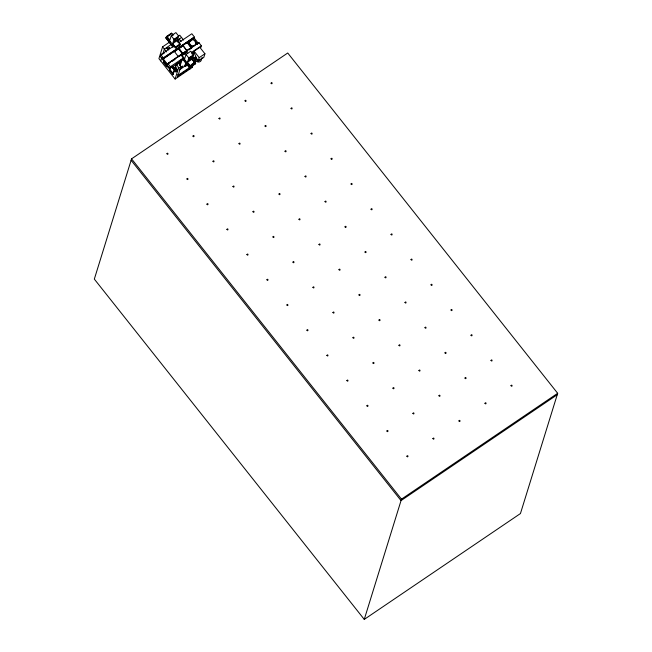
<?xml version="1.0" encoding="UTF-8"?>
<svg xmlns="http://www.w3.org/2000/svg" width="652" height="652" viewBox="0 0 652 652"><rect width="100%" height="100%" fill="white"/><g stroke="black" fill="none" stroke-linecap="round" stroke-linejoin="round"><path stroke-width="0.98" d="M172.511 66.471L173.285 67.498M179.724 65.502L181.411 59.617M176.822 69.943L175.991 67.482L175.258 68.379M194.068 62.258L195.885 60.84L194.386 62.25M172.071 66.7L172.772 68.028L171.802 66.863M174.573 70.603L172.886 74.442L169.487 70.155L169.756 68.224M198.925 43.358L198.778 42.502L201.354 45.754L200.8 47.563M172.788 67.759L172.397 67.05M173.342 67.449L172.584 66.349M195.69 63.586L189.471 67.784L190.523 66.349L195.209 63.171C195.005 61.671 189.406 65.461 190.523 66.349M169.936 41.858L162.576 46.854L158.925 58.639L175.119 79.055L192.299 67.409L192.862 65.599M177.246 40.391L180.042 43.839L180.156 44.817L175.47 47.987L173.848 45.95L160.857 54.752L160.302 56.553L169.822 68.558L183.359 59.299M172.935 46.952L165.812 37.604L166.733 36.357L171.419 33.179L171.859 33.521M166.733 36.357L167.026 36.732L171.761 33.399L173.008 35.053L172.478 35.55M160.726 60.905L161.851 57.278M162.967 53.651L164.369 49.12L170.881 44.711M131.557 158.852L94.328 279.105L364.264 619.4L520.443 513.548L557.672 393.295L287.736 52.999L131.557 158.852L401.485 499.147L364.264 619.4M170.042 62.568L167.499 64.458L163.212 58.753L194.353 37.229L163.024 58.061L163.212 58.753M163.375 58.224L194.418 37.009L191.835 33.757L178.534 42.771M166.529 48.134L166.716 47.531L168.607 49.919M171.264 33.676L171.419 33.179M171.761 33.399L167.026 36.732M175.47 47.987L175.355 47.009L172.674 43.635L177.36 40.457L178.705 36.129L175.901 32.6L171.215 35.778L169.879 40.106L167.075 36.577M168.762 66.969L166.692 66.626L163.293 62.339L163.839 60.571M164.027 61.011L163.937 61.671M172.674 43.635L174.019 39.307L178.705 36.129M166.692 66.626L167.271 64.735M167.605 64.279L167.8 63.497L193.774 45.893A3.301 3.056 17.2 0 0 195.396 44.792L198.778 42.502M173.13 46.691L173.848 45.95M178.575 48.704L174.369 51.647L178.575 48.704L182.731 53.945M169.822 68.558L170.376 66.749L183.367 57.946L190.368 66.846M169.487 70.155L170.368 67.319M178.281 42.07L179.21 39.063L181.101 41.451M187.368 50.832L183.008 53.855L178.852 48.607L183.049 45.664L187.173 51.027L183.049 45.664M172.886 74.442L174.475 69.316M180.4 60.253L181.134 60.97L175.975 64.458L174.948 67.775L173.106 68.085L175.086 71.655L176.064 71.818L177.491 70.848L175.575 67.352L176.488 64.393L178.835 62.812L179.113 63.162A3.301 1.011 55.9 0 1 180.743 66.887L177.466 77.466M186.749 63.497L183.082 58.876L182.503 59.014L183.351 57.995L181.509 55.599L186.333 51.981L186.635 52.364L181.949 55.534L181.647 55.159M181.949 55.534L186.676 52.201L187.752 53.554M179.536 63.994L180.653 60.367M175.119 79.055L178.395 68.476L180.743 66.887M180.148 65.779L181.835 60.334L181.435 59.837M188.95 49.927L191.427 48.248L187.417 42.779L193.147 38.9L197.434 44.303M183.073 58.908L184.288 60.449M186.333 51.981L181.509 55.599M190.27 65.819L187.474 62.29L192.161 59.112L193.497 54.784L190.702 51.255L186.016 54.426L184.671 58.761L181.998 55.379M193.147 38.9L187.328 43.081M179.504 69.797L185.616 65.656L185.217 65.159L186.065 62.437M185.616 65.656L186.179 63.847M163.139 58.965L194.182 37.759M186.399 65.534L187.409 64.369M187.474 62.29L188.811 57.955L193.497 54.784M167.735 63.717L193.774 45.893M198.705 42.722L195.396 44.792M195.298 57.735L198.094 61.264L203.823 57.376L204.94 53.774L199.822 47.319L194.092 51.198L193.954 53.105A3.301 1.011 55.9 0 1 195.576 56.83L193.986 61.964M189.797 67.343L188.567 65.836L190.164 67.702M189.96 68.998L190.629 66.838L178.135 75.306L177.564 74.581M192.584 60.522L193.236 58.419A3.301 1.011 55.9 0 0 192.642 56.268M195.559 58.142L195.82 57.27A6.015 3.961 -50.5 0 0 195.592 58.501L194.671 59.202L193.693 59.039M195.649 63.513L195.054 63.668L195.209 63.171M198.094 61.264L199.21 57.653L204.94 53.774M182.617 58.721L189.667 67.539M194.394 64.255L194.695 64.638M195.877 59.332L194.826 59.788L195.942 58.639M173.22 34.898L173.725 34.572M166.676 38.085L165.747 37.865L172.984 47.017M178.118 36.316L179.756 35.208L183.603 40.057M176.708 40.758L181.549 37.474M175.306 47.164L180.042 43.839M175.608 47.547L180.294 44.369M178.852 48.607L183.016 45.787M163.293 62.339L163.913 61.916L173.513 74.018M186.374 51.475L183.049 53.733L178.884 48.492M172.519 60.889L175.82 58.656M179.113 56.414L181.59 54.744M172.454 61.109L174.1 59.992M191.378 52.519L201.354 45.754M192.34 53.293L193.783 52.388L191.672 53.823M178.395 68.476A3.301 1.011 55.9 0 0 176.773 64.752L179.113 63.162M192.633 54.002L193.954 53.105M173.106 68.085L175.575 67.352M173.603 69.788L174.418 69.242M176.064 71.818L175.559 70.114L176.994 69.145M193.236 58.419L195.576 56.83M187.727 64.385L186.472 65.233L185.527 63.977M186.969 65.518L187.483 65.167M190.221 65.974L194.907 62.796M177.8 76.382L190.294 67.914M401.485 499.147L557.672 393.295M557.224 394.737L401.037 500.589L131.109 160.294M166.154 63.912L165.445 62.763L165.836 62.991M172.739 67.849L172.462 67.14M163.342 52.999L164.32 53.162M161.908 53.969L162.886 54.132M176.513 70.685L177.491 70.848M165.665 62.828C164.328 62.127 166.505 65.184 166.13 63.603M194.117 37.971L198.477 43.464M195.396 42.152L197.148 44.369M187.417 42.779L191.704 48.183M194.092 51.198L199.21 57.653M192.087 59.096L195.592 63.521M177.157 40.693L178.966 42.983M191.998 59.405L195.502 63.823M193.888 62.193L195.054 63.668M171.215 35.778L174.019 39.307M186.016 54.426L188.811 57.955M178.534 48.818L182.699 54.067M191.704 66.659L192.299 67.409M166.578 36.846L173.831 45.999M167.857 39.731L169.121 41.329M185.51 61.989L186.733 63.529M182.544 59.006L189.561 67.857M174.41 51.524L178.534 56.887M162.576 46.854L166.578 51.899M174.084 68.248L175.559 70.114M160.857 54.752L163.44 58.004M167.8 63.497L170.376 66.749M186.586 64.923A2.086 1.932 17.2 0 1 184.703 65.159M182.87 65.942A6.936 6.414 17.2 0 1 180.547 67.515M185.934 64.198A0.994 0.913 17.2 0 1 185.51 65.216M177.662 41.842A1.98 0.448 -38.4 0 1 177.874 42.062M167.165 48.876A1.98 0.448 -38.4 0 1 169.512 47.514A1.98 0.448 -38.4 0 1 167.898 49.389M186.097 66.105A2.086 1.932 17.2 0 1 184.296 66.219M193.88 46.447A3.301 3.056 17.2 0 1 189.463 44.695A3.301 3.056 17.2 0 1 191.297 40.693M195.217 42.03A3.301 3.056 17.2 0 1 195.641 44.572M202.128 57.433A3.056 2.828 17.2 0 1 198.99 59.821A3.056 2.828 17.2 0 1 196.081 56.96M201.256 58.305A3.056 2.828 17.2 0 1 198.567 62.054A3.056 2.828 17.2 0 1 195.502 58.321M182.47 66.683A6.936 6.414 17.2 0 1 180.816 67.816M166.928 153.75C168.452 155.877 168.216 151.753 166.928 153.709M186.92 178.958C188.485 181.069 188.208 176.969 186.92 178.958M192.959 136.113C194.198 138.281 194.695 134.173 192.959 136.064M206.92 204.166C208.151 206.342 208.673 202.226 206.92 204.125M212.951 161.313C214.41 163.399 214.361 159.447 212.968 161.231M218.99 118.468C220.327 120.62 220.58 116.512 218.99 118.468M226.912 229.374C228.453 231.501 228.216 227.352 226.912 229.374M232.951 186.521C234.296 188.681 234.516 184.565 232.951 186.521M238.982 143.676C240.539 145.755 240.319 141.631 238.991 143.627M245.022 100.824C246.554 102.992 246.236 98.737 245.022 100.824M246.904 254.582C248.233 256.749 248.542 252.577 246.912 254.533M252.943 211.729C254.353 213.864 254.451 209.716 252.943 211.688M265.014 126.032C266.505 128.167 266.383 124.019 265.022 125.991M271.053 83.179C272.552 85.339 272.397 81.076 271.053 83.179M266.904 279.789C268.176 281.933 268.526 277.907 266.912 279.7M272.935 236.937C274.484 239.097 274.133 234.867 272.935 236.937M278.974 194.084C280.425 196.244 280.311 192.071 278.974 194.043M285.005 151.24C286.505 153.399 286.391 149.121 285.005 151.24M291.045 108.387C292.536 110.53 292.398 106.317 291.045 108.346M286.896 304.989C288.534 307.116 287.964 302.927 286.896 304.989M292.935 262.145C294.378 264.296 294.288 260.124 292.935 262.104M298.966 219.292C300.523 221.444 300.148 217.238 298.966 219.292M305.006 176.447C306.407 178.599 306.53 174.402 305.006 176.399M311.037 133.595C312.585 135.665 312.365 131.598 311.053 133.505M306.888 330.197C308.372 332.333 308.266 328.184 306.896 330.156M312.927 287.353C314.419 289.504 314.256 285.315 312.927 287.353M318.967 244.5C320.466 246.619 320.377 242.471 318.967 244.459M324.998 201.655C326.562 203.701 326.367 199.659 325.014 201.566M331.037 158.803C332.316 160.987 332.716 156.765 331.037 158.803M326.888 355.405C328.396 357.54 328.258 353.376 326.888 355.405M332.919 312.561C334.46 314.655 334.337 310.507 332.927 312.512M338.958 269.708C340.523 271.762 340.32 267.711 338.967 269.618M344.998 226.855C346.375 229.015 346.603 224.761 344.998 226.855M351.029 184.011C352.61 186.089 352.325 181.965 351.037 183.962M346.88 380.613C348.396 382.732 348.282 378.584 346.888 380.572M352.919 337.76C354.501 339.806 354.256 335.788 352.928 337.679M358.95 294.916C360.401 297.043 360.434 292.878 358.95 294.916M364.99 252.063C366.571 254.141 366.294 250.026 364.99 252.022M371.021 209.219C372.561 211.313 372.406 207.197 371.021 209.219M366.88 405.821C368.339 407.94 368.388 403.751 366.88 405.821M372.911 362.968C374.395 365.104 374.346 360.939 372.911 362.968M378.951 320.124C380.434 322.218 380.385 318.103 378.951 320.075M384.982 277.271C386.424 279.439 386.424 275.201 384.982 277.271M391.021 234.427C392.447 236.562 392.512 232.422 391.021 234.378M386.872 431.029C388.144 433.189 388.6 429.04 386.88 430.98M392.911 388.176C394.248 390.32 394.517 386.204 392.911 388.136M398.942 345.332C400.548 347.459 400.141 343.205 398.942 345.332M404.982 302.479C406.367 304.647 406.449 300.433 404.982 302.438M411.013 259.626C412.626 261.754 412.211 257.524 411.013 259.626M406.864 456.237C408.103 458.38 408.559 454.354 406.881 456.147M412.903 413.384C414.444 415.52 414.183 411.306 412.903 413.384M418.934 370.532C420.296 372.708 420.418 368.543 418.943 370.491M424.974 327.687C426.579 329.814 426.18 325.576 424.974 327.687M431.013 284.834C432.545 286.953 432.341 282.781 431.013 284.794M432.895 438.592C434.134 440.801 434.542 436.612 432.904 438.551M438.935 395.74C440.467 397.883 440.239 393.686 438.935 395.74M444.966 352.895C446.392 355.047 446.473 350.849 444.974 352.846M451.005 310.042C452.521 312.129 452.325 308.078 451.013 309.953M458.926 420.947C460.499 423.034 460.312 418.877 458.935 420.907M464.966 378.103C466.539 380.149 466.319 376.106 464.974 378.013M470.997 335.25C472.439 337.41 472.431 333.188 470.997 335.25M484.958 403.303C486.465 405.43 486.392 401.208 484.958 403.303M490.997 360.458C492.553 362.561 492.284 358.437 490.997 360.409M510.989 385.666C512.456 387.793 512.423 383.71 510.989 385.666M189.137 60.237L191.24 58.704L189.161 60.163M189.178 59.943L190.914 58.647L189.202 59.886M189.773 58.191L191.867 56.659L189.871 57.987L191.558 56.626L190.751 56.928L189.789 58.118M174.345 41.565L176.439 40.041L174.353 41.532M174.386 41.272L176.097 39.976L174.41 41.215M174.98 39.519L177.075 38.02L174.989 39.487M175.021 39.226L176.782 37.987L175.029 39.201M190.237 44.654A3.301 3.056 17.2 0 0 195.828 43.937A3.301 3.056 17.2 0 0 192.153 39.723A3.301 3.056 17.2 0 0 190.237 44.654"/></g></svg>
